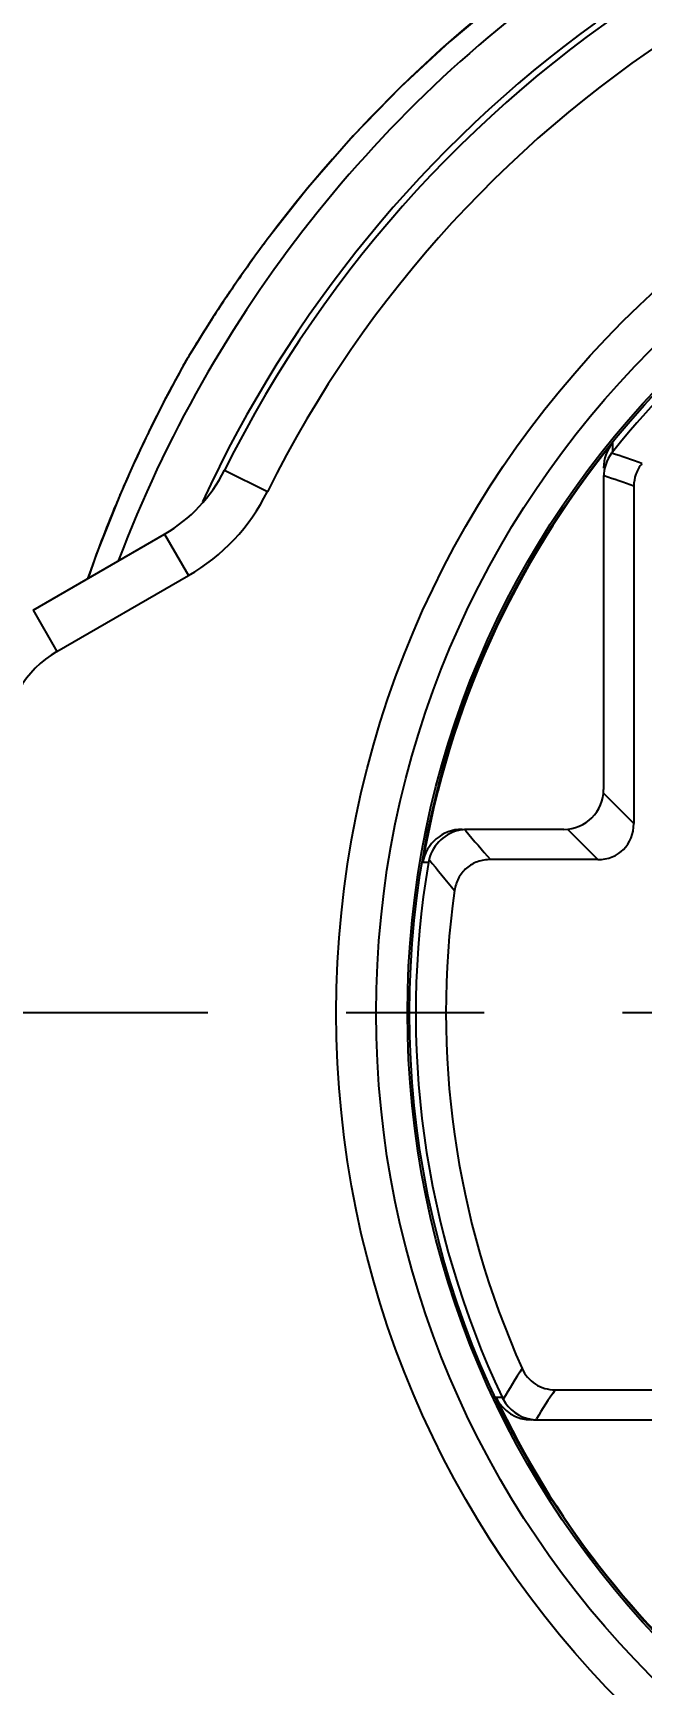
# Model space of a CAD drawing. Header units: millimetres. Extents: x 0 to 420, y 0 to 297.
# Drawn here: x 120.44 to 128.07, y 145.66 to 166.36 of the extents above; entities that cross this region are included whole.
import ezdxf
from ezdxf.enums import TextEntityAlignment as Align

# ---------------------------------------------------------------- set-up
doc = ezdxf.new("R2010")
doc.units = ezdxf.units.MM
doc.header["$LTSCALE"] = 23.1
doc.linetypes.add('CENTER', pattern=[0.6, 0.375, -0.075, 0.075, -0.075])
doc.layers.get('0').update_dxf_attribs({"linetype": 'CONTINUOUS'})
doc.layers.add('STARTBEZUEGE', color=7, linetype='CONTINUOUS')
doc.styles.get("Standard").update_dxf_attribs({"font": 'arial.ttf'})
doc.styles.add('TEXTSTYLE_3', font='arial.ttf')
doc.dimstyles.new('DIMSTYLE_2', dxfattribs={"dimtxt": 3, "dimasz": 3.3, "dimexe": 1.5, "dimexo": 0, "dimgap": 0.75, "dimtad": 1, "dimdec": 3, "dimdsep": 46, "dimtxsty": 'STANDARD', "dimblk": '_FILLED', "dimblk1": '_FILLED', "dimblk2": '_FILLED', "dimcen": 0.09, "dimadec": 3, "dimazin": 2, "dimtol": 1, "dimtp": 0.4, "dimtm": 0.4, "dimtfac": 0.6, "dimtdec": 3, "dimtofl": 0, "dimtmove": 0, "dimatfit": 3, "dimldrblk": '_FILLED', "dimfxl": 1, "dimtolj": 1, "dimarcsym": 0})
doc.dimstyles.new('DIMSTYLE_5', dxfattribs={"dimtxt": 3, "dimasz": 3.3, "dimexe": 1.5, "dimexo": 0, "dimgap": 0.75, "dimtad": 1, "dimdec": 1, "dimdsep": 46, "dimtxsty": 'STANDARD', "dimblk": '_FILLED', "dimblk1": '_FILLED', "dimblk2": '_FILLED', "dimcen": 0.09, "dimadec": 3, "dimazin": 2, "dimtp": 0.3, "dimtm": 0.3, "dimtfac": 1, "dimtdec": 1, "dimtofl": 0, "dimtmove": 0, "dimatfit": 3, "dimldrblk": '_FILLED', "dimfxl": 1, "dimtolj": 1, "dimarcsym": 0})

# ---------------------------------------------------------------- blocks, each defined once
blk = doc.blocks.new('_FILLED')
at = {"color": 0, "linetype": 'BYBLOCK'}
blk.add_solid([(0, 0), (-1, 0.1515), (-1, -0.1515)], dxfattribs=at)
blk = doc.blocks.new('*D1')
at = {"color": 2, "linetype": 'CONTINUOUS'}
for p, q in [((119.489, 157.483), (119.489, 208.58)), ((153.489, 157.483), (153.489, 208.58)), ((119.489, 207.08), (136.489, 207.08)), ((153.489, 207.08), (136.489, 207.08))]:
    blk.add_line(p, q, dxfattribs=at)
at = {"color": 2, "linetype": 'CONTINUOUS', "xscale": 3.3, "yscale": 3.3, "zscale": 3.3, "rotation": 180}
blk.add_blockref('_FILLED', (119.489, 207.08), dxfattribs=at)
at = {"color": 2, "linetype": 'CONTINUOUS', "xscale": 3.3, "yscale": 3.3, "zscale": 3.3}
blk.add_blockref('_FILLED', (153.489, 207.08), dxfattribs=at)
at = {"color": 2, "linetype": 'CONTINUOUS', "style": 'TEXTSTYLE_3'}
for s, p in [('+0.4', (138.82, 210.38)), ('-0.4', (138.506, 207.98))]:
    blk.add_text(s, height=1.8, dxfattribs=at).set_placement(p, align=Align.CENTER)
at = {"color": 2, "linetype": 'CONTINUOUS'}
blk.add_text('34', height=3, dxfattribs=at).set_placement((134.01, 208.58), align=Align.CENTER)
blk = doc.blocks.new('*D4')
at = {"color": 2, "linetype": 'CONTINUOUS'}
for p, q in [((118.489, 183.074), (104.989, 183.074)), ((106.489, 183.074), (106.489, 160.413)), ((136.489, 183.074), (121.989, 183.074)), ((106.489, 137.753), (106.489, 160.413)), ((136.489, 137.753), (104.989, 137.753))]:
    blk.add_line(p, q, dxfattribs=at)
at = {"color": 2, "linetype": 'CONTINUOUS', "xscale": 3.3, "yscale": 3.3, "zscale": 3.3}
for p, rotation in [((106.489, 183.074), 90), ((106.489, 137.753), 270)]:
    blk.add_blockref('_FILLED', p, dxfattribs=dict(at, rotation=rotation))
at = {"color": 2, "linetype": 'CONTINUOUS'}
for s, p in [(')', (105.739, 165.187)), ('45.3', (105.739, 160.413)), ('(', (105.739, 155.64))]:
    blk.add_text(s, height=3, rotation=90, dxfattribs=at).set_placement(p, align=Align.CENTER)

msp = doc.modelspace()

# ---------------------------------------------------------------- linework, layer by layer
at = {"color": 9, "linetype": 'CONTINUOUS'}
for p, q in [((123.3822, 163.783), (123.3854, 163.7875)), ((122.9016, 163.1093), (122.9059, 163.116)), ((122.906, 163.1159), (122.9016, 163.1093)), ((122.6234, 162.6857), (122.6281, 162.6934)), ((122.6282, 162.6933), (122.6234, 162.6857)), ((122.3736, 162.2793), (122.3513, 162.2411)), ((122.3266, 162.1976), (122.3305, 162.2047)), ((122.3483, 162.2359), (122.3304, 162.2044)), ((122.3513, 162.2411), (122.3483, 162.2359)), ((122.0992, 161.7773), (122.1035, 161.7852)), ((121.8721, 161.3254), (121.8757, 161.3325)), ((121.8723, 161.3254), (121.8757, 161.3325)), ((127.7012, 161.2222), (127.6987, 161.1073)), ((122.8386, 160.8786), (123.3756, 160.6112)), ((127.5895, 160.8131), (127.5949, 160.8112)), ((121.5303, 160.5744), (121.5326, 160.5794)), ((122.0878, 160.0803), (122.3878, 159.5606)), ((120.7392, 158.6088), (122.3878, 159.5606)), ((120.4392, 159.1284), (120.7392, 158.6088)), ((127.9674, 156.454), (127.5871, 156.8343)), ((125.8469, 156.3783), (125.8627, 156.3596)), ((127.1349, 156.382), (127.5151, 156.0018)), ((125.3938, 155.9636), (125.3225, 155.9631)), ((126.2383, 149.2675), (126.3165, 149.2661)), ((126.7379, 148.9809), (126.7462, 148.9941))]:
    msp.add_line(p, q, dxfattribs=at)
at = {"color": 7, "linetype": 'CONTINUOUS'}
for p, q in [((122.6281, 162.6934), (122.5633, 162.5906)), ((122.3714, 162.2759), (122.3593, 162.2552)), ((122.3777, 162.2865), (122.3714, 162.2759)), ((122.3736, 162.2793), (122.3772, 162.2857)), ((122.4016, 162.3266), (122.3778, 162.2866)), ((122.3263, 162.1975), (122.3036, 162.1569)), ((122.3457, 162.2316), (122.3266, 162.198)), ((122.3268, 162.1984), (122.3305, 162.2047)), ((122.3593, 162.2552), (122.3457, 162.2316)), ((122.0992, 161.7773), (122.0408, 161.6642)), ((127.5892, 160.795), (127.5892, 156.8799)), ((127.9674, 160.6782), (127.9674, 156.454)), ((120.4392, 159.1284), (122.0878, 160.0803)), ((127.0892, 156.3799), (125.8867, 156.3799)), ((127.5151, 156.0018), (126.1695, 156.0018)), ((126.98, 149.3581), (129.0151, 149.3581)), ((126.7685, 148.9799), (128.5892, 148.9799))]:
    msp.add_line(p, q, dxfattribs=at)
for points in [[(127.4892, 167.6493), (126.9631, 167.2908), (126.3016, 166.7898), (125.662, 166.2528), (125.045, 165.6791), (124.452, 165.0681), (123.8829, 164.4176), (123.3854, 163.7875)], [(123.3854, 163.7875), (123.322, 163.7025), (123.218, 163.5607), (123.1208, 163.4254), (123.0302, 163.2967), (122.9459, 163.1747), (122.8783, 163.0752)], [(122.8783, 163.0752), (122.814, 162.9793), (122.7536, 162.8877), (122.6968, 162.8006), (122.6281, 162.6934)], [(122.5633, 162.5906), (122.5107, 162.5061), (122.4568, 162.4181), (122.4016, 162.3266)], [(122.3036, 162.1569), (122.252, 162.0634), (122.2028, 161.9727), (122.1558, 161.8849), (122.0992, 161.7773)], [(122.0408, 161.6642), (121.9936, 161.5714), (121.9446, 161.4733), (121.8936, 161.3697), (121.8413, 161.2614)], [(121.8413, 161.2614), (121.7778, 161.1275), (121.7117, 160.9847), (121.6431, 160.8328), (121.5722, 160.6719), (121.5303, 160.5744)], [(121.5303, 160.5744), (121.2322, 159.8251), (121.131, 159.5278)]]:
    msp.add_lwpolyline(points, dxfattribs=at)
at = {"color": 9, "linetype": 'CONTINUOUS'}
for radius in [12.25, 11.3585, 11.332]:
    msp.add_circle((136.4892, 154.0799), radius, dxfattribs=at)
at = {"color": 7, "linetype": 'CONTINUOUS'}
msp.add_circle((136.4892, 154.0799), 11.75, dxfattribs=at)
for centre, radius, start, end in [((136.4892, 154.0799), 15.25, 26.47563, 153.52437), ((136.4892, 154.0799), 15.3285, 125.96989, 155.31258), ((136.4892, 154.0799), 11.2542, 38.63947, 141.36053), ((136.4892, 154.0799), 11.3244, 140.89828, 170.42773), ((128.0892, 160.9068), 0.5, 140.89639, 180.00217), ((128.0888, 160.795), 0.4996, 143.19174, 180.00025), ((128.0854, 160.7981), 0.4951, 141.36079, 143.20051), ((121.1378, 161.7257), 1.9, 300, 333.52437), ((127.0892, 156.8799), 0.5, 270, 360), ((125.8156, 155.8799), 0.5001, 90.00367, 170.42339), ((125.8871, 155.8795), 0.5005, 99.42657, 165.75636), ((125.8868, 155.8805), 0.4994, 89.99989, 99.40401), ((136.4892, 154.0799), 11.2542, 170.36468, 205.32422), ((125.8818, 155.8808), 0.495, 165.74343, 170.36349), ((136.4892, 154.0799), 10.876, 171.89419, 204.18051), ((126.6909, 149.48), 0.5, 205.15117, 269.99793), ((136.4892, 154.0799), 11.3244, 205.1486, 230.39798), ((126.764, 149.4778), 0.4951, 205.32492, 208.79996), ((126.7688, 149.4803), 0.5004, 208.78999, 259.24378), ((126.769, 149.4821), 0.5022, 259.25298, 261.14023), ((126.7685, 149.4785), 0.4986, 261.13479, 266.47596), ((126.7685, 149.4795), 0.4996, 266.4857, 270.00025)]:
    msp.add_arc(centre, radius, start, end, dxfattribs=at)
at = {"color": 9, "linetype": 'CONTINUOUS'}
for centre, radius, start, end in [((136.4892, 154.0799), 14.65, 26.47563, 153.52437), ((136.6247, 153.8456), 16.5564, 123.48952, 142.93712), ((136.4892, 154.0799), 16.0163, 124.20637, 159.24784), ((137.0517, 153.5251), 17.0904, 143.1148, 143.57764), ((136.6058, 153.8597), 16.5329, 142.93674, 143.11446), ((137.2184, 153.4031), 17.2969, 143.6209, 145.83816), ((136.8723, 153.6346), 16.8806, 145.85563, 146.16286), ((136.9567, 153.5782), 16.9821, 146.16334, 147.30337), ((137.1238, 153.4703), 17.1809, 147.30133, 147.53295), ((136.0485, 154.154), 15.9067, 147.87573, 148.88848), ((136.0136, 154.1758), 15.8656, 147.72235, 147.87556), ((135.9963, 154.1868), 15.845, 147.56278, 147.72236), ((136.086, 154.1312), 15.9506, 148.88803, 149.18793), ((136.2023, 154.4259), 15.9039, 151.011, 152.23227), ((136.2454, 154.4023), 15.9531, 150.86305, 151.0118), ((137.157, 153.9261), 16.9816, 152.6969, 153.83694), ((137.3371, 153.8339), 17.1839, 152.46709, 152.69893), ((136.1547, 154.4511), 15.8501, 152.23253, 152.43721), ((137.4401, 153.7868), 17.297, 154.16178, 156.37777), ((137.0681, 153.97), 16.8824, 153.83741, 154.14436), ((104.096, 91.5601), 73.4281, 70.944193, 71.258026), ((137.2511, 153.8701), 17.0905, 156.42203, 156.88519), ((105.8992, 99.4879), 65.0481, 70.168267, 70.516609), ((136.7752, 154.0741), 16.5728, 157.38534, 160.78137), ((136.735, 154.0905), 16.5293, 156.88567, 157.38447), ((121.1378, 161.7257), 2.5, 300, 333.52437), ((121.3892, 157.483), 1.3, 120, 180), ((151.0051, 177.6089), 32.9192, 220.20301, 221.02347), ((152.9628, 178.3227), 35.4652, 219.0022, 219.81599), ((163.683, 126.5247), 43.7172, 148.10234, 148.69575), ((160.3822, 127.6541), 39.8343, 146.98515, 147.60739)]:
    msp.add_arc(centre, radius, start, end, dxfattribs=at)
at = {"color": 7, "linetype": 'CONTINUOUS'}
msp.add_ellipse((127.4146, 156.5546), major_axis=(0.425, -0.425), ratio=0.8319782, start_param=-0.693938, end_param=0.693938, dxfattribs=at)
for points, knots in [([(128.0695, 160.9644), (128.0369, 160.9246), (127.9849, 160.8333), (127.9674, 160.7296), (127.9674, 160.6782)], [0, 0, 0, 0, 0.4999984, 1, 1, 1, 1]), ([(126.1695, 156.0018), (126.1157, 156.0018), (126.007, 155.9846), (125.8636, 155.9022), (125.7618, 155.772), (125.7294, 155.6668), (125.7218, 155.6135)], [0, 0, 0, 0, 0.250127, 0.4999991, 0.7498741, 1, 1, 1, 1]), ([(126.5674, 149.625), (126.5851, 149.5856), (126.6314, 149.511), (126.73, 149.4239), (126.8498, 149.3698), (126.9367, 149.3581), (126.98, 149.3581)], [0, 0, 0, 0, 0.2500522, 0.4999977, 0.7499456, 1, 1, 1, 1])]:
    msp.add_open_spline(points, degree=3, knots=knots, dxfattribs=at)
at = {"layer": 'STARTBEZUEGE', "color": 2, "linetype": 'CENTER'}
msp.add_line((136.4892, 154.0799), (117.5877, 154.0799), dxfattribs=at)

# ---------------------------------------------------------------- dimensions: what is measured, and where the dimension line sits
at = {"color": 2, "linetype": 'CONTINUOUS'}
dim = msp.add_linear_dim(base=(119.4892, 207.0799), p1=(153.4892, 157.483), p2=(119.4892, 157.483), angle=180, dimstyle='DIMSTYLE_2', dxfattribs=at)
dim.commit()
dim.dimension.update_dxf_attribs({"geometry": '*D1', "text_midpoint": (136.4892, 207.0799), "dimtype": 160})
dim = msp.add_linear_dim(base=(106.4892, 183.074), p1=(136.4892, 137.7528), p2=(136.4892, 183.074), angle=90, text='(<>)', dimstyle='DIMSTYLE_5', dxfattribs=at)
dim.commit()
dim.dimension.update_dxf_attribs({"geometry": '*D4', "text_midpoint": (106.4892, 160.4134), "dimtype": 160})

doc.saveas('drawing.dxf')
